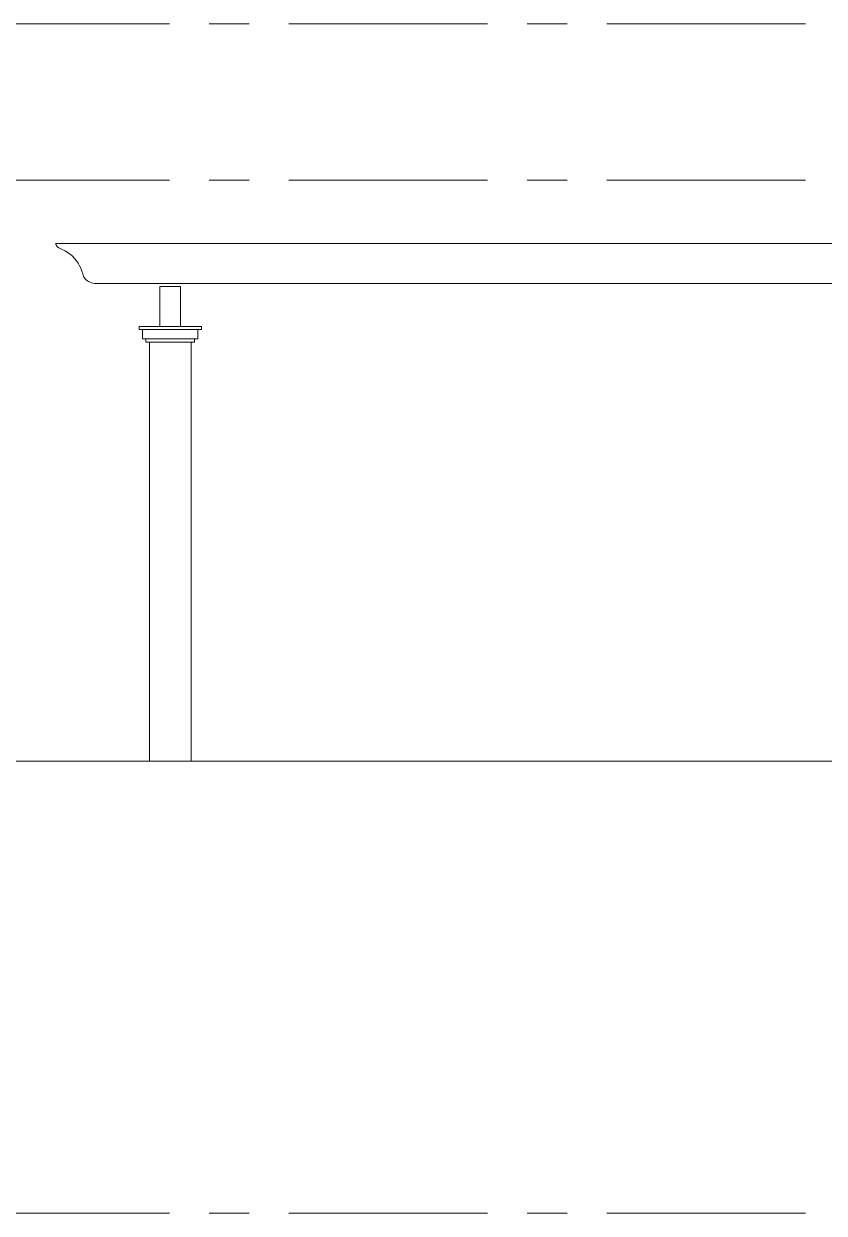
# Model space of a CAD drawing. Header units: millimetres. Extents: x -78046 to 260989, y -99288 to 158505.
# Drawn here: x 236542 to 239099, y 77250 to 81050 of the extents above; entities that cross this region are included whole.
import ezdxf

# ---------------------------------------------------------------- set-up
doc = ezdxf.new("R2010")
doc.units = ezdxf.units.MM
doc.header["$LTSCALE"] = 100
doc.linetypes.add('CENTER', pattern=[50.8, 31.75, -6.35, 6.35, -6.35])
doc.layers.add('-CENTER', color=143, linetype='CENTER', lineweight=13)
doc.layers.add('-LINE1', color=7, linetype='Continuous', lineweight=18)

msp = doc.modelspace()

# ---------------------------------------------------------------- linework, layer by layer
at = {"layer": '-CENTER', "ltscale": 0.2}
for p, q in [((256311.3, 81049.9), (223492.9, 81049.9)), ((256311.3, 80549.9), (223492.9, 80549.9)), ((256311.3, 77249.9), (223492.9, 77249.9))]:
    msp.add_line(p, q, dxfattribs=at)
at = {"layer": '-LINE1', "color": 0, "lineweight": 20}
for p, q in [((239212.2, 80348), (236644.2, 80348)), ((236644.2, 80348), (236644.3, 80346.4)), ((236644.3, 80346.4), (236644.7, 80344.9)), ((236644.7, 80344.9), (236645.1, 80343.4)), ((236645.1, 80343.4), (236645.8, 80341.9)), ((236645.8, 80341.9), (236646.6, 80340.5)), ((236646.6, 80340.5), (236647.5, 80339.2)), ((236647.5, 80339.2), (236648.6, 80337.9)), ((236648.6, 80337.9), (236649.8, 80336.8)), ((236649.8, 80336.8), (236651.1, 80335.7)), ((236651.1, 80335.7), (236652.5, 80334.8)), ((236652.5, 80334.8), (236654, 80334)), ((236654, 80334), (236655.5, 80333.3)), ((236655.5, 80333.3), (236664.7, 80329.3)), ((236664.7, 80329.3), (236673.5, 80324.7)), ((236673.5, 80324.7), (236681.9, 80319.5)), ((236681.9, 80319.5), (236689.8, 80313.7)), ((236689.8, 80313.7), (236697.2, 80307.3)), ((236697.2, 80307.3), (236703.9, 80300.4)), ((236703.9, 80300.4), (236710.1, 80293)), ((236710.1, 80293), (236715.5, 80285.3)), ((236715.5, 80285.3), (236720.2, 80277.1)), ((236720.2, 80277.1), (236724.3, 80268.7)), ((236724.3, 80268.7), (236727.5, 80259.9)), ((236727.5, 80259.9), (236730, 80251)), ((236730, 80251), (236731.2, 80246.7)), ((236731.2, 80246.7), (236733, 80242.6)), ((236733, 80242.6), (236735.3, 80238.7)), ((236735.3, 80238.7), (236738.1, 80235.1)), ((236738.1, 80235.1), (236741.3, 80231.7)), ((236741.3, 80231.7), (236744.9, 80228.7)), ((236744.9, 80228.7), (236748.9, 80226.1)), ((236748.9, 80226.1), (236753.2, 80224)), ((236753.2, 80224), (236757.7, 80222.2)), ((236757.7, 80222.2), (236762.4, 80221)), ((236762.4, 80221), (236767.2, 80220.2)), ((236767.2, 80220.2), (236772.1, 80220)), ((236772.1, 80220), (239451.9, 80220)), ((236976.5, 80211.1), (237042.9, 80211.1)), ((236976.5, 80083.1), (236976.5, 80211.1)), ((237042.9, 80083.1), (237042.9, 80211.1)), ((236910, 80083.1), (236910, 80073.1)), ((236976.5, 80083.1), (236910, 80083.1)), ((236910, 80073.1), (236921.1, 80073.1)), ((236921.1, 80073.1), (237098.3, 80073.1)), ((236921.1, 80073.1), (236921.1, 80043.1)), ((236976.5, 80083.1), (237042.9, 80083.1)), ((237042.9, 80083.1), (237109.4, 80083.1)), ((237098.3, 80073.1), (237098.3, 80043.1)), ((237098.3, 80073.1), (237109.4, 80073.1)), ((237109.4, 80083.1), (237109.4, 80073.1)), ((236921.1, 80043.1), (236932.1, 80043.1)), ((236932.1, 80043.1), (237087.2, 80043.1)), ((236932.1, 80043.1), (236932.1, 80033.1)), ((236932.1, 80033.1), (236943.2, 80033.1)), ((236943.2, 78693.7), (236943.2, 80033.1)), ((236943.2, 80033.1), (237076.1, 80033.1)), ((237076.1, 78693.7), (237076.1, 80033.1)), ((237076.1, 80033.1), (237087.2, 80033.1)), ((237087.2, 80043.1), (237087.2, 80033.1)), ((237087.2, 80043.1), (237098.3, 80043.1)), ((236439.5, 78693.7), (236943.2, 78693.7)), ((237076.1, 78693.7), (236943.2, 78693.7)), ((239689.6, 78693.7), (237076.1, 78693.7))]:
    msp.add_line(p, q, dxfattribs=at)

doc.saveas('drawing.dxf')
